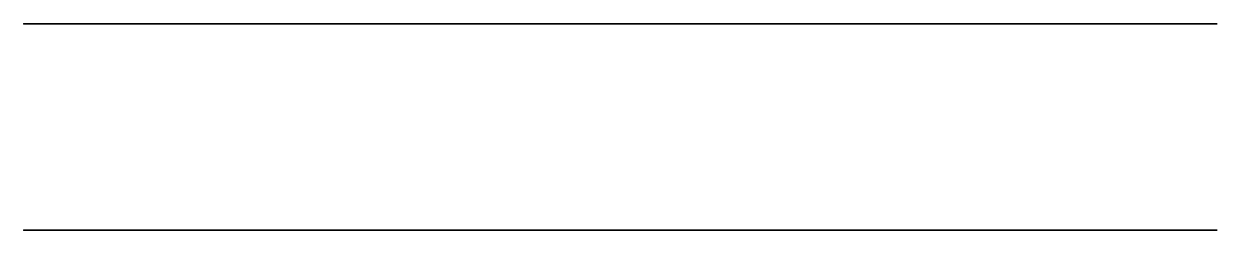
# Model space of a CAD drawing. Header units: millimetres. Extents: x 0 to 1800, y 0 to 310.
import ezdxf

# ---------------------------------------------------------------- set-up
doc = ezdxf.new("R2010")
doc.units = ezdxf.units.MM
doc.header["$MEASUREMENT"] = 0
doc.layers.add('sillon exterior 2m v31_almohadones', color=7, linetype='Continuous')
doc.layers.add('sillon exterior 2m v31_Sketch2', color=7, linetype='Continuous')

msp = doc.modelspace()

# ---------------------------------------------------------------- linework, layer by layer
at = {"layer": 'sillon exterior 2m v31_almohadones'}
for p, q in [((1800, 310, 800), (0, 310, 800)), ((30, 310, 770), (0, 310, 800)), ((0, 310, 30), (1800, 310, 30)), ((0, 310, 30), (0, 310, 800)), ((0, 310, 800), (1800, 310, 800)), ((0, 310, 130), (1800, 310, 130)), ((0, 310, 800), (0, 310, 30)), ((1800, 310, 30), (0, 310, 30)), ((1770, 310, 770), (30, 310, 770)), ((1800, 310, 800), (1770, 310, 770)), ((1800, 310, 30), (1800, 310, 800)), ((1800, 310, 800), (1800, 310, 30))]:
    msp.add_line(p, q, dxfattribs=at)
msp.add_point((0, 310), dxfattribs=at)
at = {"layer": 'sillon exterior 2m v31_Sketch2'}
for p, q in [((0, 0, -690), (30, 0, -690)), ((0, 0, -630), (0, 0, -690)), ((30, 0, -630), (0, 0, -630)), ((0, 0, 770), (60, 0, 770)), ((60, 0, 800), (0, 0, 800)), ((0, 0, 800), (0, 0, 770)), ((60, 0, 30), (0, 0, 30)), ((0, 0), (60, 0)), ((0, 0, 30), (0, 0, 800)), ((30, 0, 770), (0, 0, 800)), ((0, 0, 30), (0, 0)), ((30, 0, 30), (0, 0, 30)), ((0, 0, 800), (30, 0, 800)), ((30, 0, -690), (30, 0, -630)), ((30, 0, 30), (70, 0, 30)), ((30, 0, 770), (30, 0, 30)), ((70, 0, 770), (30, 0, 770)), ((30, 0, 800), (30, 0, 30)), ((60, 0, 770), (60, 0, 800)), ((60, 0), (1740, 0)), ((60, 0, 30), (60, 0, 770)), ((60, 0, 800), (1740, 0, 800)), ((60, 0, 770), (60, 0, 800)), ((1740, 0, 30), (60, 0, 30)), ((60, 0), (60, 0, 30)), ((60, 0), (60, 0, 30)), ((1740, 0, 770), (60, 0, 770)), ((70, 0, 30), (70, 0, 770)), ((880, 0, 30), (880, 0, 20)), ((920, 0, 30), (880, 0, 30)), ((880, 0, 20), (920, 0, 20)), ((920, 0, 20), (920, 0, 30)), ((970, 0, -690), (1000, 0, -690)), ((1000, 0, -630), (970, 0, -630)), ((970, 0, -630), (970, 0, -690)), ((1000, 0, -690), (1000, 0, -630)), ((1740, 0, 770), (1800, 0, 770)), ((1800, 0, 800), (1740, 0, 800)), ((1740, 0, 800), (1740, 0, 770)), ((1740, 0), (1740, 0, 30)), ((1740, 0), (1800, 0)), ((1740, 0, 800), (1740, 0, 770)), ((1740, 0, 30), (1740, 0, 770)), ((1800, 0, 30), (1740, 0, 30)), ((1740, 0, 30), (1740, 0)), ((1800, 0, 770), (1770, 0, 770)), ((1770, 0, 770), (1770, 0, 800)), ((1770, 0, 770), (1770, 0, 30)), ((1770, 0, 770), (1800, 0, 800)), ((1770, 0, 30), (1800, 0, 30)), ((1800, 0, 770), (1800, 0, 800)), ((1800, 0, 30), (1800, 0, 770)), ((1800, 0), (1800, 0, 30))]:
    msp.add_line(p, q, dxfattribs=at)
msp.add_point((0, 0), dxfattribs=at)

doc.saveas('drawing.dxf')
